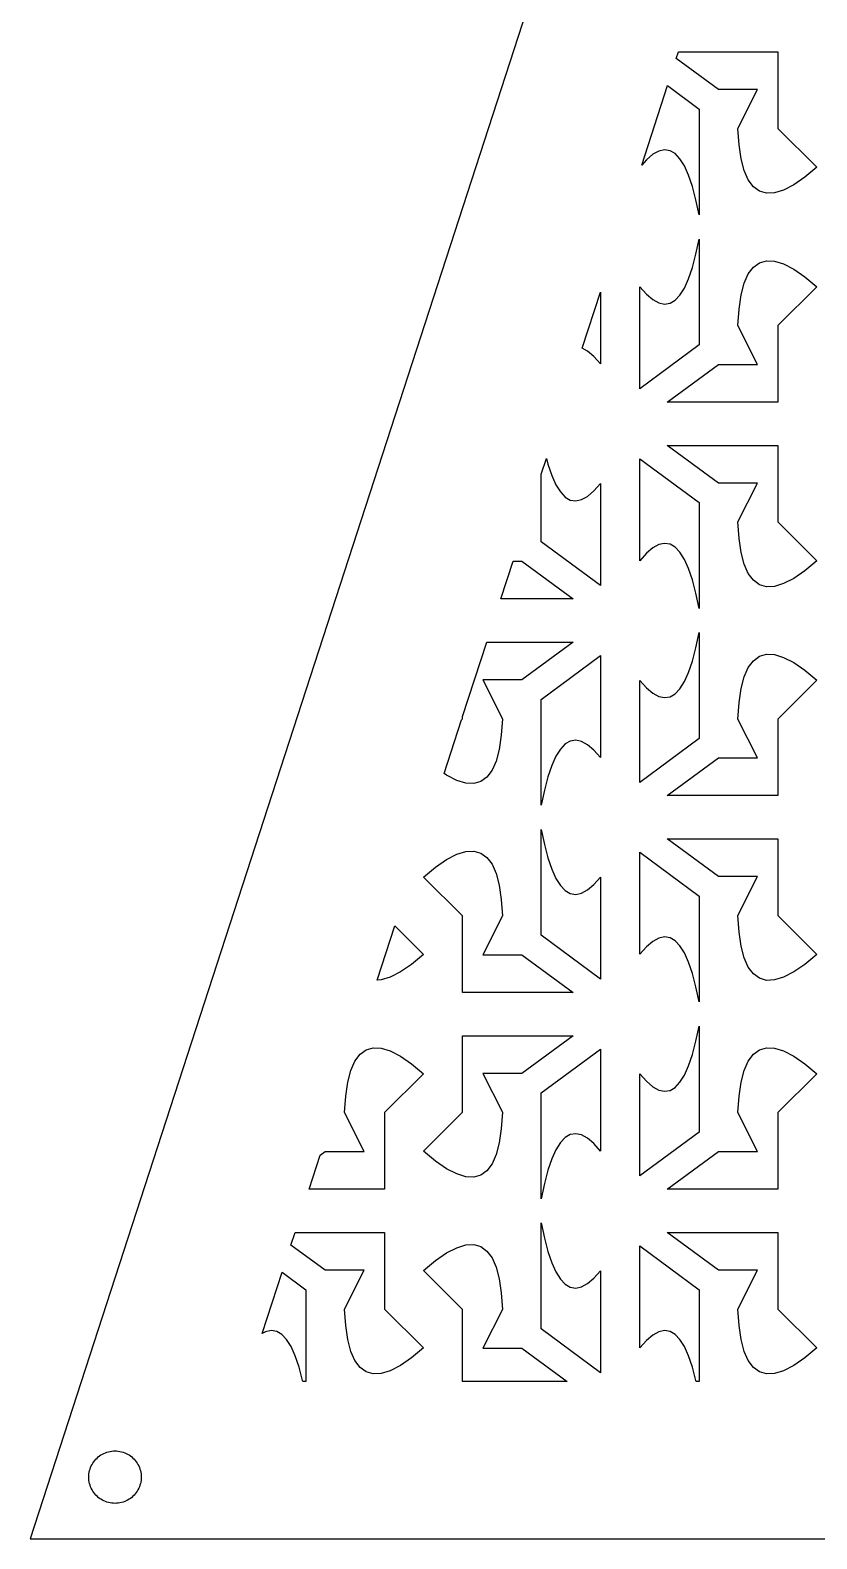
# Model space of a CAD drawing. Header units: metres. Extents: x -75 to 75, y 0 to 231.
# Drawn here: x -75 to -15, y 0 to 115 of the extents above; entities that cross this region are included whole.
import ezdxf

# ---------------------------------------------------------------- set-up
doc = ezdxf.new("R2010")
doc.units = ezdxf.units.M

msp = doc.modelspace()

# ---------------------------------------------------------------- linework, layer by layer
for p, q in [((0, 230.826), (-75, 0)), ((-25.7202, 112.835), (-25.5526, 113.351)), ((-22.4995, 110.475), (-25.7202, 112.835)), ((-25.5526, 113.351), (-17.986, 113.351)), ((-17.986, 113.351), (-17.986, 107.511)), ((-28.3594, 104.712), (-26.3894, 110.775)), ((-26.3894, 110.775), (-23.9832, 108.991)), ((-19.5355, 110.475), (-22.4995, 110.475)), ((-21.0173, 107.512), (-19.5355, 110.475)), ((-23.9832, 108.991), (-23.9832, 100.922)), ((-20.9335, 106.255), (-21.0173, 107.512)), ((-17.986, 107.511), (-15.0046, 104.553)), ((-26.6107, 105.88), (-27.0474, 105.788)), ((-26.1978, 105.814), (-26.6107, 105.88)), ((-25.8087, 105.587), (-26.1978, 105.814)), ((-20.7747, 105.181), (-20.9335, 106.255)), ((-27.9918, 105.125), (-28.3594, 104.712)), ((-27.5084, 105.536), (-27.9918, 105.125)), ((-27.0474, 105.788), (-27.5084, 105.536)), ((-25.443, 105.202), (-25.8087, 105.587)), ((-25.1024, 104.658), (-25.443, 105.202)), ((-24.7852, 103.955), (-25.1024, 104.658)), ((-20.5389, 104.292), (-20.7747, 105.181)), ((-24.4922, 103.093), (-24.7852, 103.955)), ((-20.2277, 103.585), (-20.5389, 104.292)), ((-19.8409, 103.064), (-20.2277, 103.585)), ((-15.9219, 103.791), (-16.7651, 103.21)), ((-15.0046, 104.553), (-15.9219, 103.791)), ((-24.2226, 102.073), (-24.4922, 103.093)), ((-19.3776, 102.726), (-19.8409, 103.064)), ((-18.8393, 102.571), (-19.3776, 102.726)), ((-18.2236, 102.601), (-18.8393, 102.571)), ((-17.5333, 102.813), (-18.2236, 102.601)), ((-16.7651, 103.21), (-17.5333, 102.813)), ((-23.9832, 100.922), (-24.2226, 102.073)), ((-24.2226, 97.9268), (-23.9832, 99.0776)), ((-23.9832, 99.0776), (-23.9832, 91.0086)), ((-24.4922, 96.9064), (-24.2226, 97.9268)), ((-24.7852, 96.0445), (-24.4922, 96.9064)), ((-20.2277, 96.4148), (-19.8409, 96.9362)), ((-19.8409, 96.9362), (-19.3776, 97.2745)), ((-19.3776, 97.2745), (-18.8393, 97.4287)), ((-18.8393, 97.4287), (-18.2236, 97.3994)), ((-18.2236, 97.3994), (-17.5333, 97.1866)), ((-17.5333, 97.1866), (-16.7651, 96.7897)), ((-16.7651, 96.7897), (-15.9215, 96.2088)), ((-25.1024, 95.3418), (-24.7852, 96.0445)), ((-20.7742, 94.8195), (-20.5389, 95.7085)), ((-20.5389, 95.7085), (-20.2277, 96.4148)), ((-15.9215, 96.2088), (-15.0046, 95.4466)), ((-32.8942, 90.7556), (-31.506, 95.0278)), ((-31.506, 95.0278), (-31.506, 89.5612)), ((-28.494, 95.4388), (-27.9922, 94.8758)), ((-28.494, 87.6646), (-28.494, 95.4388)), ((-27.9922, 94.8758), (-27.5084, 94.4643)), ((-27.5084, 94.4643), (-27.0474, 94.2125)), ((-26.1978, 94.1864), (-25.8087, 94.4125)), ((-25.8087, 94.4125), (-25.4434, 94.7975)), ((-25.4434, 94.7975), (-25.1024, 95.3418)), ((-20.9335, 93.7451), (-20.7742, 94.8195)), ((-15.0046, 95.4466), (-17.986, 92.4886)), ((-27.0474, 94.2125), (-26.6107, 94.1196)), ((-26.6107, 94.1196), (-26.1978, 94.1864)), ((-21.0173, 92.4876), (-20.9335, 93.7451)), ((-19.5355, 89.5245), (-21.0173, 92.4876)), ((-17.986, 92.4886), (-17.986, 86.6493)), ((-23.9832, 91.0086), (-28.494, 87.6646)), ((-32.4916, 90.5357), (-32.8942, 90.7556)), ((-32.0078, 90.1242), (-32.4916, 90.5357)), ((-31.506, 89.5612), (-32.0078, 90.1242)), ((-26.4244, 86.6493), (-22.4995, 89.5245)), ((-22.4995, 89.5245), (-19.5355, 89.5245)), ((-17.986, 86.6493), (-26.4244, 86.6493)), ((-22.4995, 80.4755), (-26.4244, 83.3507)), ((-26.4244, 83.3507), (-17.986, 83.3507)), ((-17.986, 83.3507), (-17.986, 77.5114)), ((-36.0168, 81.145), (-35.6251, 82.3507)), ((-35.6251, 82.3507), (-35.5078, 81.9069)), ((-35.5078, 81.9069), (-35.2148, 81.0449)), ((-28.494, 74.5612), (-28.494, 82.3354)), ((-28.494, 82.3354), (-23.9832, 78.9914)), ((-36.0168, 76.0086), (-36.0168, 81.145)), ((-35.2148, 81.0449), (-34.8976, 80.3418)), ((-34.8976, 80.3418), (-34.557, 79.7975)), ((-34.557, 79.7975), (-34.1913, 79.4125)), ((-34.1913, 79.4125), (-33.8022, 79.1864)), ((-32.9526, 79.2125), (-32.4916, 79.4643)), ((-32.4916, 79.4643), (-32.0082, 79.8753)), ((-32.0082, 79.8753), (-31.506, 80.4388)), ((-31.506, 80.4388), (-31.506, 72.6646)), ((-19.5355, 80.4755), (-22.4995, 80.4755)), ((-21.0173, 77.5124), (-19.5355, 80.4755)), ((-33.8022, 79.1864), (-33.3893, 79.1196)), ((-33.3893, 79.1196), (-32.9526, 79.2125)), ((-23.9832, 78.9914), (-23.9832, 70.9219)), ((-20.9335, 76.2549), (-21.0173, 77.5124)), ((-17.986, 77.5114), (-15.0046, 74.5534)), ((-31.506, 72.6646), (-36.0168, 76.0086)), ((-20.7747, 75.1814), (-20.9335, 76.2549)), ((-27.9918, 75.1247), (-28.494, 74.5612)), ((-27.5084, 75.5357), (-27.9918, 75.1247)), ((-27.0474, 75.7875), (-27.5084, 75.5357)), ((-26.6107, 75.8804), (-27.0474, 75.7875)), ((-26.1978, 75.8136), (-26.6107, 75.8804)), ((-25.8087, 75.5875), (-26.1978, 75.8136)), ((-25.443, 75.2025), (-25.8087, 75.5875)), ((-25.1024, 74.6582), (-25.443, 75.2025)), ((-20.5389, 74.2915), (-20.7747, 75.1814)), ((-39.1022, 71.6493), (-38.168, 74.5245)), ((-38.168, 74.5245), (-37.5005, 74.5245)), ((-37.5005, 74.5245), (-33.5756, 71.6493)), ((-24.7852, 73.9551), (-25.1024, 74.6582)), ((-24.4922, 73.0931), (-24.7852, 73.9551)), ((-20.2277, 73.5852), (-20.5389, 74.2915)), ((-15.9219, 73.7907), (-16.7651, 73.2103)), ((-15.0046, 74.5534), (-15.9219, 73.7907)), ((-24.2226, 72.0728), (-24.4922, 73.0931)), ((-19.8409, 73.0638), (-20.2277, 73.5852)), ((-19.3776, 72.7255), (-19.8409, 73.0638)), ((-18.8393, 72.5713), (-19.3776, 72.7255)), ((-18.2236, 72.6006), (-18.8393, 72.5713)), ((-17.5333, 72.8134), (-18.2236, 72.6006)), ((-16.7651, 73.2103), (-17.5333, 72.8134)), ((-33.5756, 71.6493), (-39.1022, 71.6493)), ((-23.9832, 70.9219), (-24.2226, 72.0728)), ((-24.2226, 67.9268), (-23.9832, 69.0776)), ((-23.9832, 69.0776), (-23.9832, 61.0086)), ((-42.014, 62.6876), (-40.174, 68.3507)), ((-40.174, 68.3507), (-33.5756, 68.3507)), ((-33.5756, 68.3507), (-37.5005, 65.4755)), ((-24.4922, 66.9064), (-24.2226, 67.9268)), ((-36.0168, 63.9914), (-31.506, 67.3354)), ((-31.506, 67.3354), (-31.506, 59.5612)), ((-24.7852, 66.0445), (-24.4922, 66.9064)), ((-20.2277, 66.4148), (-19.8409, 66.9362)), ((-19.8409, 66.9362), (-19.3776, 67.2745)), ((-19.3776, 67.2745), (-18.8393, 67.4287)), ((-18.8393, 67.4287), (-18.2236, 67.3994)), ((-18.2236, 67.3994), (-17.5333, 67.1866)), ((-17.5333, 67.1866), (-16.7651, 66.7897)), ((-16.7651, 66.7897), (-15.9215, 66.2088)), ((-25.1024, 65.3418), (-24.7852, 66.0445)), ((-20.7742, 64.8195), (-20.5389, 65.7085)), ((-20.5389, 65.7085), (-20.2277, 66.4148)), ((-15.9215, 66.2088), (-15.0046, 65.4466)), ((-37.5005, 65.4755), (-40.4645, 65.4755)), ((-40.4645, 65.4755), (-38.9827, 62.5124)), ((-28.494, 65.4388), (-27.9922, 64.8758)), ((-28.494, 57.6646), (-28.494, 65.4388)), ((-27.9922, 64.8758), (-27.5084, 64.4643)), ((-27.5084, 64.4643), (-27.0474, 64.2125)), ((-26.1978, 64.1864), (-25.8087, 64.4125)), ((-25.8087, 64.4125), (-25.4434, 64.7975)), ((-25.4434, 64.7975), (-25.1024, 65.3418)), ((-20.9335, 63.7451), (-20.7742, 64.8195)), ((-15.0046, 65.4466), (-17.986, 62.4886)), ((-36.0168, 55.9224), (-36.0168, 63.9914)), ((-27.0474, 64.2125), (-26.6107, 64.1196)), ((-26.6107, 64.1196), (-26.1978, 64.1864)), ((-21.0173, 62.4876), (-20.9335, 63.7451)), ((-43.426, 58.3419), (-42.0985, 62.4276)), ((-42.0985, 62.4276), (-42.014, 62.5114)), ((-42.014, 62.5114), (-42.014, 62.6876)), ((-38.9827, 62.5124), (-39.0665, 61.2549)), ((-19.5355, 59.5245), (-21.0173, 62.4876)), ((-17.986, 62.4886), (-17.986, 56.6493)), ((-39.0665, 61.2549), (-39.2258, 60.1805)), ((-23.9832, 61.0086), (-28.494, 57.6646)), ((-39.2258, 60.1805), (-39.4611, 59.2911)), ((-34.5566, 60.2025), (-34.8976, 59.6582)), ((-34.1913, 60.5875), (-34.5566, 60.2025)), ((-33.8022, 60.8136), (-34.1913, 60.5875)), ((-33.3893, 60.8804), (-33.8022, 60.8136)), ((-32.9526, 60.7875), (-33.3893, 60.8804)), ((-32.4916, 60.5357), (-32.9526, 60.7875)), ((-32.0078, 60.1242), (-32.4916, 60.5357)), ((-31.506, 59.5612), (-32.0078, 60.1242)), ((-39.4611, 59.2911), (-39.7723, 58.5852)), ((-35.2148, 58.9555), (-35.5078, 58.0936)), ((-34.8976, 59.6582), (-35.2148, 58.9555)), ((-26.4244, 56.6493), (-22.4995, 59.5245)), ((-22.4995, 59.5245), (-19.5355, 59.5245)), ((-43.2349, 58.2103), (-43.426, 58.3419)), ((-42.4667, 57.8134), (-43.2349, 58.2103)), ((-41.7764, 57.6006), (-42.4667, 57.8134)), ((-41.1607, 57.5713), (-41.7764, 57.6006)), ((-40.6224, 57.7255), (-41.1607, 57.5713)), ((-40.1596, 58.0634), (-40.6224, 57.7255)), ((-39.7723, 58.5852), (-40.1596, 58.0634)), ((-35.5078, 58.0936), (-35.7774, 57.0732)), ((-35.7774, 57.0732), (-36.0168, 55.9224)), ((-17.986, 56.6493), (-26.4244, 56.6493)), ((-36.0168, 46.0086), (-36.0168, 54.0781)), ((-36.0168, 54.0781), (-35.7774, 52.9272)), ((-35.7774, 52.9272), (-35.5078, 51.9069)), ((-22.4995, 50.4755), (-26.4244, 53.3507)), ((-26.4244, 53.3507), (-17.986, 53.3507)), ((-17.986, 53.3507), (-17.986, 47.5114)), ((-44.0781, 51.2093), (-43.2349, 51.7897)), ((-43.2349, 51.7897), (-42.4667, 52.1866)), ((-42.4667, 52.1866), (-41.7764, 52.3994)), ((-41.7764, 52.3994), (-41.1607, 52.4287)), ((-41.1607, 52.4287), (-40.6224, 52.2745)), ((-40.6224, 52.2745), (-40.1591, 51.9362)), ((-40.1591, 51.9362), (-39.7723, 51.4148)), ((-35.5078, 51.9069), (-35.2148, 51.0449)), ((-28.494, 44.5612), (-28.494, 52.3354)), ((-28.494, 52.3354), (-23.9832, 48.9914)), ((-44.9954, 50.4466), (-44.0781, 51.2093)), ((-39.7723, 51.4148), (-39.4611, 50.7085)), ((-39.4611, 50.7085), (-39.2253, 49.8186)), ((-35.2148, 51.0449), (-34.8976, 50.3418)), ((-42.014, 47.4886), (-44.9954, 50.4466)), ((-39.2253, 49.8186), (-39.0665, 48.7451)), ((-34.8976, 50.3418), (-34.557, 49.7975)), ((-34.557, 49.7975), (-34.1913, 49.4125)), ((-32.9526, 49.2125), (-32.4916, 49.4643)), ((-32.4916, 49.4643), (-32.0082, 49.8753)), ((-32.0082, 49.8753), (-31.506, 50.4388)), ((-31.506, 50.4388), (-31.506, 42.6646)), ((-19.5355, 50.4755), (-22.4995, 50.4755)), ((-21.0173, 47.5124), (-19.5355, 50.4755)), ((-39.0665, 48.7451), (-38.9827, 47.4876)), ((-34.1913, 49.4125), (-33.8022, 49.1864)), ((-33.8022, 49.1864), (-33.3893, 49.1196)), ((-33.3893, 49.1196), (-32.9526, 49.2125)), ((-23.9832, 48.9914), (-23.9832, 40.9219)), ((-42.014, 41.6493), (-42.014, 47.4886)), ((-38.9827, 47.4876), (-40.4645, 44.5245)), ((-20.9335, 46.2549), (-21.0173, 47.5124)), ((-17.986, 47.5114), (-15.0046, 44.5534)), ((-48.5457, 42.5852), (-47.1988, 46.7304)), ((-47.1988, 46.7304), (-45.0046, 44.5534)), ((-31.506, 42.6646), (-36.0168, 46.0086)), ((-20.7747, 45.1814), (-20.9335, 46.2549)), ((-27.9918, 45.1247), (-28.494, 44.5612)), ((-27.5084, 45.5357), (-27.9918, 45.1247)), ((-27.0474, 45.7875), (-27.5084, 45.5357)), ((-26.6107, 45.8804), (-27.0474, 45.7875)), ((-26.1978, 45.8136), (-26.6107, 45.8804)), ((-25.8087, 45.5875), (-26.1978, 45.8136)), ((-25.443, 45.2025), (-25.8087, 45.5875)), ((-25.1024, 44.6582), (-25.443, 45.2025)), ((-20.5389, 44.2915), (-20.7747, 45.1814)), ((-45.9219, 43.7907), (-46.7651, 43.2103)), ((-45.0046, 44.5534), (-45.9219, 43.7907)), ((-40.4645, 44.5245), (-37.5005, 44.5245)), ((-37.5005, 44.5245), (-33.5756, 41.6493)), ((-24.7852, 43.9551), (-25.1024, 44.6582)), ((-24.4922, 43.0931), (-24.7852, 43.9551)), ((-20.2277, 43.5852), (-20.5389, 44.2915)), ((-15.9219, 43.7907), (-16.7651, 43.2103)), ((-15.0046, 44.5534), (-15.9219, 43.7907)), ((-48.2236, 42.6006), (-48.5457, 42.5852)), ((-47.5333, 42.8134), (-48.2236, 42.6006)), ((-46.7651, 43.2103), (-47.5333, 42.8134)), ((-24.2226, 42.0728), (-24.4922, 43.0931)), ((-19.8409, 43.0638), (-20.2277, 43.5852)), ((-19.3776, 42.7255), (-19.8409, 43.0638)), ((-18.8393, 42.5713), (-19.3776, 42.7255)), ((-18.2236, 42.6006), (-18.8393, 42.5713)), ((-17.5333, 42.8134), (-18.2236, 42.6006)), ((-16.7651, 43.2103), (-17.5333, 42.8134)), ((-33.5756, 41.6493), (-42.014, 41.6493)), ((-23.9832, 40.9219), (-24.2226, 42.0728)), ((-42.014, 32.5114), (-42.014, 38.3507)), ((-42.014, 38.3507), (-33.5756, 38.3507)), ((-33.5756, 38.3507), (-37.5005, 35.4755)), ((-24.2226, 37.9268), (-23.9832, 39.0776)), ((-23.9832, 39.0776), (-23.9832, 31.0086)), ((-50.2277, 36.4148), (-49.8409, 36.9362)), ((-49.8409, 36.9362), (-49.3776, 37.2745)), ((-49.3776, 37.2745), (-48.8393, 37.4287)), ((-48.8393, 37.4287), (-48.2236, 37.3994)), ((-48.2236, 37.3994), (-47.5333, 37.1866)), ((-47.5333, 37.1866), (-46.7651, 36.7897)), ((-36.0168, 33.9914), (-31.506, 37.3354)), ((-31.506, 37.3354), (-31.506, 29.5612)), ((-24.7852, 36.0445), (-24.4922, 36.9064)), ((-24.4922, 36.9064), (-24.2226, 37.9268)), ((-20.2277, 36.4148), (-19.8409, 36.9362)), ((-19.8409, 36.9362), (-19.3776, 37.2745)), ((-19.3776, 37.2745), (-18.8393, 37.4287)), ((-18.8393, 37.4287), (-18.2236, 37.3994)), ((-18.2236, 37.3994), (-17.5333, 37.1866)), ((-17.5333, 37.1866), (-16.7651, 36.7897)), ((-50.7742, 34.8195), (-50.5389, 35.7085)), ((-50.5389, 35.7085), (-50.2277, 36.4148)), ((-46.7651, 36.7897), (-45.9215, 36.2088)), ((-45.9215, 36.2088), (-45.0046, 35.4466)), ((-25.1024, 35.3418), (-24.7852, 36.0445)), ((-20.7742, 34.8195), (-20.5389, 35.7085)), ((-20.5389, 35.7085), (-20.2277, 36.4148)), ((-16.7651, 36.7897), (-15.9215, 36.2088)), ((-15.9215, 36.2088), (-15.0046, 35.4466)), ((-50.9335, 33.7451), (-50.7742, 34.8195)), ((-45.0046, 35.4466), (-47.986, 32.4886)), ((-37.5005, 35.4755), (-40.4645, 35.4755)), ((-40.4645, 35.4755), (-38.9827, 32.5124)), ((-28.494, 35.4388), (-27.9922, 34.8758)), ((-28.494, 27.6646), (-28.494, 35.4388)), ((-27.9922, 34.8758), (-27.5084, 34.4643)), ((-25.8087, 34.4125), (-25.4434, 34.7975)), ((-25.4434, 34.7975), (-25.1024, 35.3418)), ((-20.9335, 33.7451), (-20.7742, 34.8195)), ((-15.0046, 35.4466), (-17.986, 32.4886)), ((-51.0173, 32.4876), (-50.9335, 33.7451)), ((-36.0168, 25.9224), (-36.0168, 33.9914)), ((-27.5084, 34.4643), (-27.0474, 34.2125)), ((-27.0474, 34.2125), (-26.6107, 34.1196)), ((-26.6107, 34.1196), (-26.1978, 34.1864)), ((-26.1978, 34.1864), (-25.8087, 34.4125)), ((-21.0173, 32.4876), (-20.9335, 33.7451)), ((-49.5355, 29.5245), (-51.0173, 32.4876)), ((-47.986, 32.4886), (-47.986, 26.6493)), ((-44.9954, 29.5534), (-42.014, 32.5114)), ((-38.9827, 32.5124), (-39.0665, 31.2549)), ((-19.5355, 29.5245), (-21.0173, 32.4876)), ((-17.986, 32.4886), (-17.986, 26.6493)), ((-39.0665, 31.2549), (-39.2258, 30.1805)), ((-39.2258, 30.1805), (-39.4611, 29.2911)), ((-34.5566, 30.2025), (-34.8976, 29.6582)), ((-34.1913, 30.5875), (-34.5566, 30.2025)), ((-33.8022, 30.8136), (-34.1913, 30.5875)), ((-33.3893, 30.8804), (-33.8022, 30.8136)), ((-32.9526, 30.7875), (-33.3893, 30.8804)), ((-32.4916, 30.5357), (-32.9526, 30.7875)), ((-32.0078, 30.1242), (-32.4916, 30.5357)), ((-31.506, 29.5612), (-32.0078, 30.1242)), ((-23.9832, 31.0086), (-28.494, 27.6646)), ((-53.7236, 26.6493), (-52.8799, 29.2459)), ((-52.8799, 29.2459), (-52.4995, 29.5245)), ((-52.4995, 29.5245), (-49.5355, 29.5245)), ((-44.0785, 28.7912), (-44.9954, 29.5534)), ((-43.2349, 28.2103), (-44.0785, 28.7912)), ((-39.4611, 29.2911), (-39.7723, 28.5852)), ((-35.2148, 28.9555), (-35.5078, 28.0936)), ((-34.8976, 29.6582), (-35.2148, 28.9555)), ((-26.4244, 26.6493), (-22.4995, 29.5245)), ((-22.4995, 29.5245), (-19.5355, 29.5245)), ((-42.4667, 27.8134), (-43.2349, 28.2103)), ((-41.7764, 27.6006), (-42.4667, 27.8134)), ((-41.1607, 27.5713), (-41.7764, 27.6006)), ((-40.6224, 27.7255), (-41.1607, 27.5713)), ((-40.1596, 28.0634), (-40.6224, 27.7255)), ((-39.7723, 28.5852), (-40.1596, 28.0634)), ((-35.5078, 28.0936), (-35.7774, 27.0732)), ((-47.986, 26.6493), (-53.7236, 26.6493)), ((-35.7774, 27.0732), (-36.0168, 25.9224)), ((-17.986, 26.6493), (-26.4244, 26.6493)), ((-55.1086, 22.3867), (-54.7953, 23.3507)), ((-54.7953, 23.3507), (-47.986, 23.3507)), ((-47.986, 23.3507), (-47.986, 17.5114)), ((-36.0168, 16.0086), (-36.0168, 24.0781)), ((-36.0168, 24.0781), (-35.7774, 22.9272)), ((-22.4995, 20.4755), (-26.4244, 23.3507)), ((-26.4244, 23.3507), (-17.986, 23.3507)), ((-17.986, 23.3507), (-17.986, 17.5114)), ((-52.4995, 20.4755), (-55.1086, 22.3867)), ((-43.2349, 21.7897), (-42.4667, 22.1866)), ((-42.4667, 22.1866), (-41.7764, 22.3994)), ((-41.7764, 22.3994), (-41.1607, 22.4287)), ((-41.1607, 22.4287), (-40.6224, 22.2745)), ((-40.6224, 22.2745), (-40.1591, 21.9362)), ((-40.1591, 21.9362), (-39.7723, 21.4148)), ((-35.7774, 22.9272), (-35.5078, 21.9069)), ((-35.5078, 21.9069), (-35.2148, 21.0449)), ((-28.494, 14.5612), (-28.494, 22.3354)), ((-28.494, 22.3354), (-23.9832, 18.9914)), ((-44.9954, 20.4466), (-44.0781, 21.2093)), ((-44.0781, 21.2093), (-43.2349, 21.7897)), ((-39.7723, 21.4148), (-39.4611, 20.7085)), ((-39.4611, 20.7085), (-39.2253, 19.8186)), ((-35.2148, 21.0449), (-34.8976, 20.3418)), ((-57.2971, 15.6512), (-55.7792, 20.3228)), ((-55.7792, 20.3228), (-53.9832, 18.9914)), ((-49.5355, 20.4755), (-52.4995, 20.4755)), ((-51.0173, 17.5124), (-49.5355, 20.4755)), ((-42.014, 17.4886), (-44.9954, 20.4466)), ((-39.2253, 19.8186), (-39.0665, 18.7451)), ((-34.8976, 20.3418), (-34.557, 19.7975)), ((-34.557, 19.7975), (-34.1913, 19.4125)), ((-32.4916, 19.4643), (-32.0082, 19.8753)), ((-32.0082, 19.8753), (-31.506, 20.4388)), ((-31.506, 20.4388), (-31.506, 12.6646)), ((-19.5355, 20.4755), (-22.4995, 20.4755)), ((-21.0173, 17.5124), (-19.5355, 20.4755)), ((-53.9832, 18.9914), (-53.9832, 12)), ((-39.0665, 18.7451), (-38.9827, 17.4876)), ((-34.1913, 19.4125), (-33.8022, 19.1864)), ((-33.8022, 19.1864), (-33.3893, 19.1196)), ((-33.3893, 19.1196), (-32.9526, 19.2125)), ((-32.9526, 19.2125), (-32.4916, 19.4643)), ((-23.9832, 18.9914), (-23.9832, 12)), ((-50.9335, 16.2549), (-51.0173, 17.5124)), ((-47.986, 17.5114), (-45.0046, 14.5534)), ((-42.014, 12), (-42.014, 17.4886)), ((-38.9827, 17.4876), (-40.4645, 14.5245)), ((-20.9335, 16.2549), (-21.0173, 17.5124)), ((-17.986, 17.5114), (-15.0046, 14.5534)), ((-50.7747, 15.1814), (-50.9335, 16.2549)), ((-20.7747, 15.1814), (-20.9335, 16.2549)), ((-57.0474, 15.7875), (-57.2971, 15.6512)), ((-56.6107, 15.8804), (-57.0474, 15.7875)), ((-56.1978, 15.8136), (-56.6107, 15.8804)), ((-55.8087, 15.5875), (-56.1978, 15.8136)), ((-55.443, 15.2025), (-55.8087, 15.5875)), ((-55.1024, 14.6582), (-55.443, 15.2025)), ((-50.5389, 14.2915), (-50.7747, 15.1814)), ((-31.506, 12.6646), (-36.0168, 16.0086)), ((-27.9918, 15.1247), (-28.494, 14.5612)), ((-27.5084, 15.5357), (-27.9918, 15.1247)), ((-27.0474, 15.7875), (-27.5084, 15.5357)), ((-26.6107, 15.8804), (-27.0474, 15.7875)), ((-26.1978, 15.8136), (-26.6107, 15.8804)), ((-25.8087, 15.5875), (-26.1978, 15.8136)), ((-25.443, 15.2025), (-25.8087, 15.5875)), ((-25.1024, 14.6582), (-25.443, 15.2025)), ((-20.5389, 14.2915), (-20.7747, 15.1814)), ((-54.7852, 13.9551), (-55.1024, 14.6582)), ((-54.4922, 13.0931), (-54.7852, 13.9551)), ((-50.2277, 13.5852), (-50.5389, 14.2915)), ((-45.0046, 14.5534), (-45.9219, 13.7907)), ((-40.4645, 14.5245), (-37.5005, 14.5245)), ((-37.5005, 14.5245), (-34.0543, 12)), ((-24.7852, 13.9551), (-25.1024, 14.6582)), ((-24.4922, 13.0931), (-24.7852, 13.9551)), ((-20.2277, 13.5852), (-20.5389, 14.2915)), ((-15.0046, 14.5534), (-15.9219, 13.7907)), ((-54.2226, 12.0728), (-54.4922, 13.0931)), ((-49.8409, 13.0638), (-50.2277, 13.5852)), ((-49.3776, 12.7255), (-49.8409, 13.0638)), ((-48.8393, 12.5713), (-49.3776, 12.7255)), ((-47.5333, 12.8134), (-48.2236, 12.6006)), ((-46.7651, 13.2103), (-47.5333, 12.8134)), ((-45.9219, 13.7907), (-46.7651, 13.2103)), ((-24.2226, 12.0728), (-24.4922, 13.0931)), ((-19.8409, 13.0638), (-20.2277, 13.5852)), ((-19.3776, 12.7255), (-19.8409, 13.0638)), ((-18.8393, 12.5713), (-19.3776, 12.7255)), ((-17.5333, 12.8134), (-18.2236, 12.6006)), ((-16.7651, 13.2103), (-17.5333, 12.8134)), ((-15.9219, 13.7907), (-16.7651, 13.2103)), ((-54.2074, 12), (-54.2226, 12.0728)), ((-53.9832, 12), (-54.2074, 12)), ((-48.2236, 12.6006), (-48.8393, 12.5713)), ((-34.0543, 12), (-42.014, 12)), ((-24.2074, 12), (-24.2226, 12.0728)), ((-23.9832, 12), (-24.2074, 12)), ((-18.2236, 12.6006), (-18.8393, 12.5713)), ((-70.2805, 5.66579), (-70.2165, 5.77393)), ((-70.2165, 5.77393), (-70.1459, 5.87784)), ((-70.1459, 5.87784), (-70.0689, 5.97713)), ((-70.0689, 5.97713), (-69.9858, 6.07137)), ((-69.9858, 6.07137), (-69.897, 6.16022)), ((-69.897, 6.16022), (-69.8027, 6.2433)), ((-69.8027, 6.2433), (-69.7034, 6.32031)), ((-69.7034, 6.32031), (-69.5995, 6.39093)), ((-69.5995, 6.39093), (-69.4914, 6.4549)), ((-69.4914, 6.4549), (-69.3794, 6.51193)), ((-69.3794, 6.51193), (-69.2641, 6.56183)), ((-69.2641, 6.56183), (-69.1459, 6.60439)), ((-69.1459, 6.60439), (-69.0252, 6.63943)), ((-69.0252, 6.63943), (-68.9026, 6.66685)), ((-68.9026, 6.66685), (-68.7785, 6.68651)), ((-68.7785, 6.68651), (-68.6534, 6.69833)), ((-68.6534, 6.69833), (-68.5279, 6.70227)), ((-68.5279, 6.70227), (-68.4023, 6.69833)), ((-68.4023, 6.69833), (-68.2772, 6.68651)), ((-68.2772, 6.68651), (-68.1531, 6.66685)), ((-68.1531, 6.66685), (-68.0305, 6.63943)), ((-68.0305, 6.63943), (-67.9098, 6.60439)), ((-67.9098, 6.60439), (-67.7916, 6.56183)), ((-67.7916, 6.56183), (-67.6763, 6.51193)), ((-67.6763, 6.51193), (-67.5643, 6.4549)), ((-67.5643, 6.4549), (-67.4562, 6.39093)), ((-67.4562, 6.39093), (-67.3523, 6.32031)), ((-67.3523, 6.32031), (-67.253, 6.2433)), ((-67.253, 6.2433), (-67.1588, 6.16022)), ((-67.1588, 6.16022), (-67.0699, 6.07137)), ((-67.0699, 6.07137), (-66.9868, 5.97713)), ((-66.9868, 5.97713), (-66.9098, 5.87784)), ((-66.9098, 5.87784), (-66.8392, 5.77393)), ((-66.8392, 5.77393), (-66.7752, 5.66579)), ((-70.5279, 4.70227), (-70.5239, 4.82785)), ((-70.5239, 4.57669), (-70.5279, 4.70227)), ((-70.5239, 4.82785), (-70.5121, 4.95294)), ((-70.5121, 4.95294), (-70.4924, 5.07704)), ((-70.4924, 5.07704), (-70.465, 5.19966)), ((-70.465, 5.19966), (-70.43, 5.32031)), ((-70.43, 5.32031), (-70.3874, 5.43852)), ((-70.3874, 5.43852), (-70.3375, 5.55383)), ((-70.3375, 5.55383), (-70.2805, 5.66579)), ((-66.7752, 5.66579), (-66.7182, 5.55383)), ((-66.7182, 5.55383), (-66.6683, 5.43852)), ((-66.6683, 5.43852), (-66.6257, 5.32031)), ((-66.6257, 5.32031), (-66.5907, 5.19966)), ((-66.5907, 5.19966), (-66.5633, 5.07704)), ((-66.5633, 5.07704), (-66.5436, 4.95294)), ((-66.5436, 4.95294), (-66.5318, 4.82785)), ((-66.5318, 4.82785), (-66.5279, 4.70227)), ((-66.5279, 4.70227), (-66.5318, 4.57669)), ((-70.5121, 4.45161), (-70.5239, 4.57669)), ((-70.4924, 4.32751), (-70.5121, 4.45161)), ((-70.465, 4.2049), (-70.4924, 4.32751)), ((-70.43, 4.08424), (-70.465, 4.2049)), ((-70.3874, 3.96602), (-70.43, 4.08424)), ((-70.3375, 3.85072), (-70.3874, 3.96602)), ((-70.2805, 3.73877), (-70.3375, 3.85072)), ((-70.2165, 3.63062), (-70.2805, 3.73877)), ((-70.1459, 3.5267), (-70.2165, 3.63062)), ((-70.0689, 3.42743), (-70.1459, 3.5267)), ((-66.9098, 3.5267), (-66.9868, 3.42743)), ((-66.8392, 3.63062), (-66.9098, 3.5267)), ((-66.7752, 3.73877), (-66.8392, 3.63062)), ((-66.7182, 3.85072), (-66.7752, 3.73877)), ((-66.6683, 3.96602), (-66.7182, 3.85072)), ((-66.6257, 4.08424), (-66.6683, 3.96602)), ((-66.5907, 4.2049), (-66.6257, 4.08424)), ((-66.5633, 4.32751), (-66.5907, 4.2049)), ((-66.5436, 4.45161), (-66.5633, 4.32751)), ((-66.5318, 4.57669), (-66.5436, 4.45161)), ((-69.9858, 3.33318), (-70.0689, 3.42743)), ((-69.897, 3.24434), (-69.9858, 3.33318)), ((-69.8027, 3.16125), (-69.897, 3.24434)), ((-69.7034, 3.08424), (-69.8027, 3.16125)), ((-69.5995, 3.01363), (-69.7034, 3.08424)), ((-69.4914, 2.94966), (-69.5995, 3.01363)), ((-69.3794, 2.89262), (-69.4914, 2.94966)), ((-69.2641, 2.84273), (-69.3794, 2.89262)), ((-69.1459, 2.80016), (-69.2641, 2.84273)), ((-69.0252, 2.76511), (-69.1459, 2.80016)), ((-68.9026, 2.7377), (-69.0252, 2.76511)), ((-68.7785, 2.71805), (-68.9026, 2.7377)), ((-68.6534, 2.70622), (-68.7785, 2.71805)), ((-68.5279, 2.70227), (-68.6534, 2.70622)), ((-68.4023, 2.70622), (-68.5279, 2.70227)), ((-68.2772, 2.71805), (-68.4023, 2.70622)), ((-68.1531, 2.7377), (-68.2772, 2.71805)), ((-68.0305, 2.76511), (-68.1531, 2.7377)), ((-67.9098, 2.80016), (-68.0305, 2.76511)), ((-67.7916, 2.84273), (-67.9098, 2.80016)), ((-67.6763, 2.89262), (-67.7916, 2.84273)), ((-67.5643, 2.94966), (-67.6763, 2.89262)), ((-67.4562, 3.01363), (-67.5643, 2.94966)), ((-67.3523, 3.08424), (-67.4562, 3.01363)), ((-67.253, 3.16125), (-67.3523, 3.08424)), ((-67.1588, 3.24434), (-67.253, 3.16125)), ((-67.0699, 3.33318), (-67.1588, 3.24434)), ((-66.9868, 3.42743), (-67.0699, 3.33318)), ((-75, 0), (75, 0))]:
    msp.add_line(p, q)

doc.saveas('drawing.dxf')
